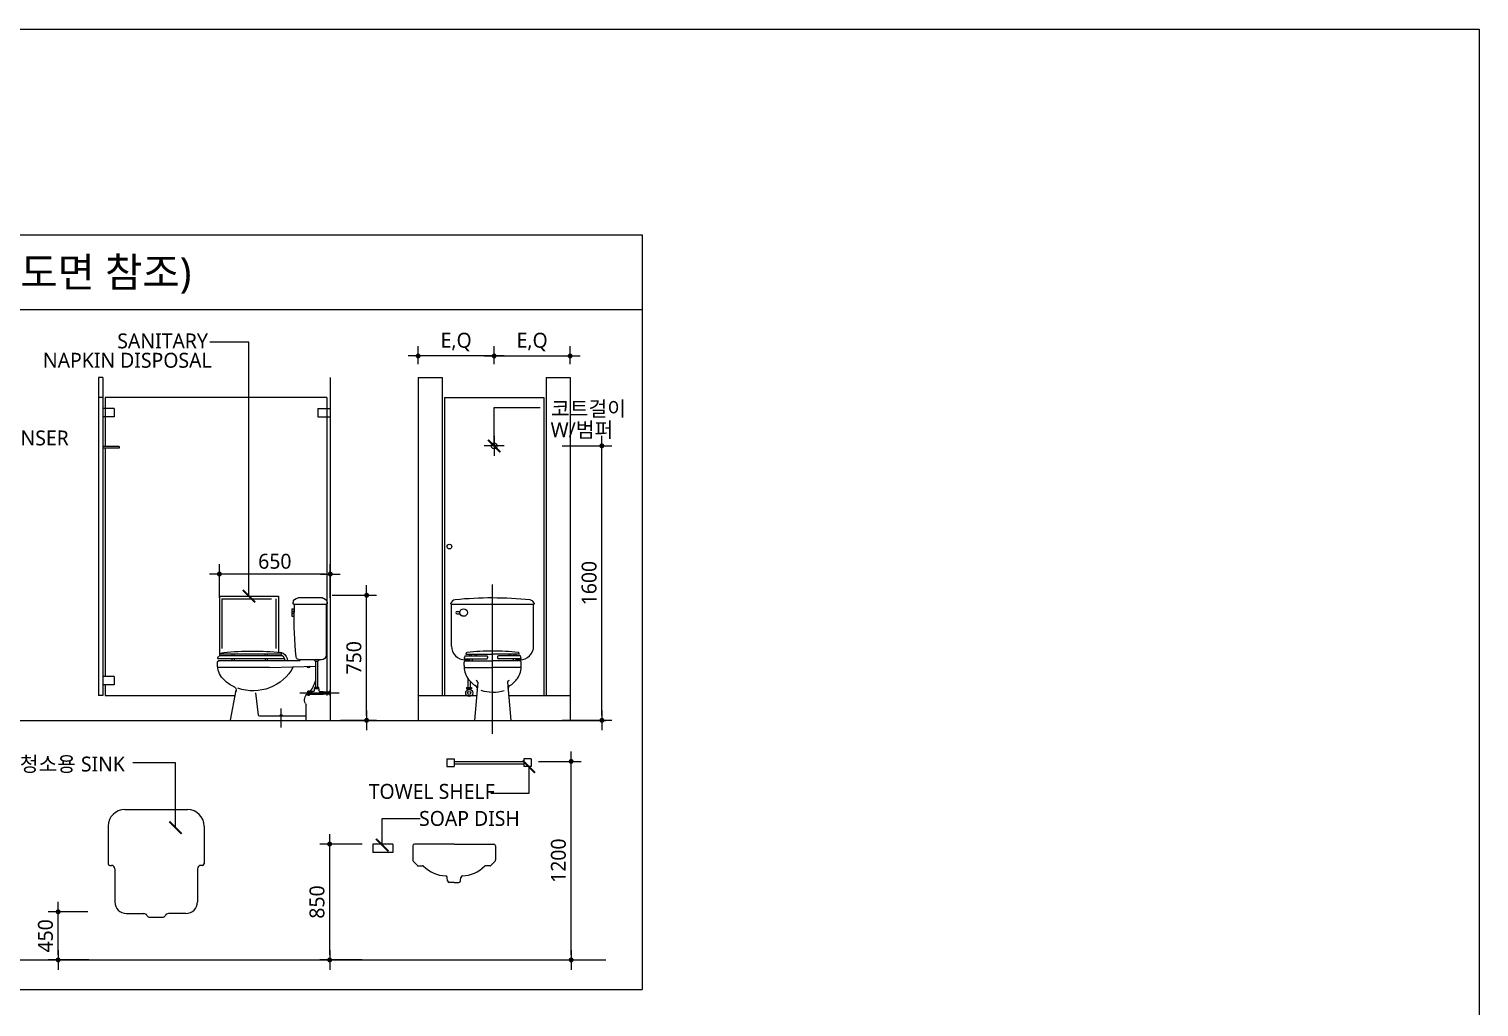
# Model space of a CAD drawing. Header units: millimetres. Extents: x 5 to 8415, y 10 to 5950.
# Drawn here: x 5494 to 8415, y 3980 to 5950 of the extents above; entities that cross this region are included whole.
import ezdxf
from ezdxf.enums import TextEntityAlignment as Align

# ---------------------------------------------------------------- set-up
doc = ezdxf.new("R2010")
doc.units = ezdxf.units.MM
doc.header["$LTSCALE"] = 100
doc.linetypes.add('CEN-AGI', pattern=[32.2, 30, -1, 0.2, -1])
doc.linetypes.add('HIDDEN', pattern=[2, 1, -1])
doc.layers.get('Defpoints').update_dxf_attribs({"color": 137})
for name, color, linetype in [('3TXT', 3, 'Continuous'), ('A-Leader', 6, 'Continuous'), ('CEN', 1, 'CEN-AGI'), ('DIM', 7, 'Continuous'), ('ELE', 7, 'Continuous'), ('F-FUR', 6, 'Continuous'), ('FIN', 5, 'Continuous'), ('SAN', 201, 'Continuous'), ('SYM-LEAD', 6, 'Continuous'), ('TOIL', 4, 'Continuous'), ('TXT', 3, 'Continuous')]:
    doc.layers.add(name, color=color, linetype=linetype)
doc.styles.add('ARIAL', font='malgun.ttf')
doc.styles.add('굴림체(옥산)', font='malgun.ttf')
doc.styles.add('맑은고딕', font='malgun.ttf')
doc.styles.add('스타일1', font='malgun.ttf')
doc.dimstyles.new('CJA-1', dxfattribs={"dimscale": 50, "dimtxt": 3, "dimasz": 1, "dimexe": 2, "dimexo": 3, "dimgap": 1, "dimtad": 1, "dimdec": 0, "dimdsep": 46, "dimlunit": 6, "dimtxsty": '굴림체(옥산)', "dimblk": 'CJDOT', "dimcen": 0.09, "dimclrd": 256, "dimclre": 256, "dimclrt": 3, "dimazin": 2, "dimtfac": 1, "dimtdec": 0, "dimtix": 1, "dimtmove": 2, "dimatfit": 3, "dimldrblk": 'CJDOT', "dimfxl": 1, "dimtolj": 1, "dimtzin": 0, "dimarcsym": 0})
doc.dimstyles.new('DIM-QD 1', dxfattribs={"dimtxt": 3, "dimasz": 1.5, "dimexe": 1, "dimexo": 0, "dimgap": 1, "dimtad": 1, "dimdec": 3, "dimdsep": 46, "dimtxsty": 'ARIAL', "dimblk1": 'ARCHTICK', "dimblk2": 'ARCHTICK', "dimsah": 1, "dimcen": 0, "dimclrd": 256, "dimclre": 256, "dimclrt": 3, "dimazin": 2, "dimtfac": 1, "dimtdec": 3, "dimtix": 1, "dimtmove": 2, "dimatfit": 3, "dimldrblk": 'ARCHTICK', "dimfxl": 1, "dimtolj": 1, "dimtzin": 0, "dimarcsym": 0})

# ---------------------------------------------------------------- blocks, each defined once
blk = doc.blocks.new('CJDOT')
blk.add_line((-2, 0), (2, 0))
at = {"const_width": 0.5}
blk.add_lwpolyline([(-0.25, 0, 1), (0.25, 0, 1)], format="xyb", close=True, dxfattribs=at)
blk = doc.blocks.new('*D40')
at = {"layer": 'Defpoints', "color": 0, "transparency": 16777216}
for p in [(5552.8, 4171.3), (5642.9, 4171.3), (5644.4, 4074.3)]:
    blk.add_point(p, dxfattribs=at)
at = {"layer": 'DIM', "lineweight": -2, "transparency": 16777216}
for p, q in [((5612.9, 4171.3), (5532.8, 4171.3)), ((5552.8, 4084.3), (5552.8, 4161.3)), ((5614.4, 4074.3), (5532.8, 4074.3))]:
    blk.add_line(p, q, dxfattribs=at)
at = {"layer": 'DIM', "lineweight": -2, "transparency": 16777216, "xscale": 10, "yscale": 10, "zscale": 10}
for p, rotation in [((5552.8, 4171.3), 90), ((5552.8, 4074.3), 270)]:
    blk.add_blockref('CJDOT', p, dxfattribs=dict(at, rotation=rotation))
at = {"layer": 'DIM', "color": 3, "transparency": 16777216, "insert": (5527.3, 4122.8), "char_height": 30, "attachment_point": 5, "rotation": 90, "style": '맑은고딕'}
blk.add_mtext('\\A1;450', dxfattribs=at)
blk = doc.blocks.new('LVF5')
at = {"layer": 'SAN'}
for p, q in [((-190, 0), (190, 0)), ((-290, -100), (-290, -327.6)), ((290, -100), (290, -327.6)), ((-280, -337.6), (-270, -337.6)), ((280, -337.6), (270, -337.6)), ((-250, -357.6), (-250, -558.6)), ((250, -357.6), (250, -558.6)), ((-180, -628.6), (-73.9, -628.6)), ((-38.2, -650.5), (38.2, -650.5)), ((180, -628.6), (73.9, -628.6))]:
    blk.add_line(p, q, dxfattribs=at)
for centre, radius, start, end in [((-190, -100), 100, 90, 180), ((190, -100), 100, 360, 90), ((-280, -327.6), 10, 180, 270), ((-270, -357.6), 20, 0, 90), ((270, -357.6), 20, 90, 180), ((280, -327.6), 10, 270, 360), ((-180, -558.6), 70, 180, 270), ((180, -558.6), 70, 270, 0), ((-73.9, -648.6), 20, 26.85485, 90), ((-38.2, -630.5), 20, 206.85485, 270), ((38.2, -630.5), 20, 270, 333.14515), ((73.9, -648.6), 20, 90, 153.14515)]:
    blk.add_arc(centre, radius, start, end, dxfattribs=at)
blk = doc.blocks.new('*D43')
at = {"layer": 'Defpoints', "color": 0, "transparency": 16777216}
for p in [(6075, 4809), (6174.2, 4809), (6091.7, 4557)]:
    blk.add_point(p, dxfattribs=at)
at = {"layer": 'DIM', "lineweight": -2, "transparency": 16777216}
for p, q in [((6105, 4809), (6194.2, 4809)), ((6174.2, 4567), (6174.2, 4799)), ((6121.7, 4557), (6194.2, 4557))]:
    blk.add_line(p, q, dxfattribs=at)
at = {"layer": 'DIM', "lineweight": -2, "transparency": 16777216, "xscale": 10, "yscale": 10, "zscale": 10}
for p, rotation in [((6174.2, 4809), 90), ((6174.2, 4557), 270)]:
    blk.add_blockref('CJDOT', p, dxfattribs=dict(at, rotation=rotation))
at = {"layer": 'DIM', "color": 3, "transparency": 16777216, "insert": (6148.7, 4683), "char_height": 30, "attachment_point": 5, "rotation": 90, "style": '맑은고딕'}
blk.add_mtext('\\A1;750', dxfattribs=at)
blk = doc.blocks.new('*D44')
at = {"layer": 'Defpoints', "color": 0, "transparency": 16777216}
for p in [(6538.4, 5109.9), (6648.1, 5109.9), (6538.4, 4557)]:
    blk.add_point(p, dxfattribs=at)
at = {"layer": 'DIM', "lineweight": -2, "transparency": 16777216}
for p, q in [((6568.4, 5109.9), (6668.1, 5109.9)), ((6648.1, 4567), (6648.1, 5099.9)), ((6568.4, 4557), (6668.1, 4557))]:
    blk.add_line(p, q, dxfattribs=at)
at = {"layer": 'DIM', "lineweight": -2, "transparency": 16777216, "xscale": 10, "yscale": 10, "zscale": 10}
for p, rotation in [((6648.1, 5109.9), 90), ((6648.1, 4557), 270)]:
    blk.add_blockref('CJDOT', p, dxfattribs=dict(at, rotation=rotation))
at = {"layer": 'DIM', "color": 3, "transparency": 16777216, "insert": (6622.5, 4833.4), "char_height": 30, "attachment_point": 5, "rotation": 90, "style": '맑은고딕'}
blk.add_mtext('\\A1;1600', dxfattribs=at)
blk = doc.blocks.new('*D45')
at = {"layer": 'Defpoints', "color": 0, "transparency": 16777216}
for p in [(6584.2, 5290.9), (6431.1, 5244.2), (6584.2, 5244.2)]:
    blk.add_point(p, dxfattribs=at)
at = {"layer": 'DIM', "lineweight": -2, "transparency": 16777216}
for p, q in [((6431.1, 5274.2), (6431.1, 5310.9)), ((6441.1, 5290.9), (6574.2, 5290.9)), ((6584.2, 5274.2), (6584.2, 5310.9))]:
    blk.add_line(p, q, dxfattribs=at)
at = {"layer": 'DIM', "lineweight": -2, "transparency": 16777216, "xscale": 10, "yscale": 10, "zscale": 10, "rotation": 180}
blk.add_blockref('CJDOT', (6431.1, 5290.9), dxfattribs=at)
at = {"layer": 'DIM', "lineweight": -2, "transparency": 16777216, "xscale": 10, "yscale": 10, "zscale": 10}
blk.add_blockref('CJDOT', (6584.2, 5290.9), dxfattribs=at)
at = {"layer": 'DIM', "color": 3, "transparency": 16777216, "insert": (6507.6, 5319), "char_height": 30, "attachment_point": 5, "style": '맑은고딕'}
blk.add_mtext('\\A1;E,Q', dxfattribs=at)
blk = doc.blocks.new('*D46')
at = {"layer": 'Defpoints', "color": 0, "transparency": 16777216}
for p in [(6278, 5290.9), (6278, 5244.2), (6431.1, 5244.2)]:
    blk.add_point(p, dxfattribs=at)
at = {"layer": 'DIM', "lineweight": -2, "transparency": 16777216}
for p, q in [((6278, 5274.2), (6278, 5310.9)), ((6421.1, 5290.9), (6288, 5290.9)), ((6431.1, 5274.2), (6431.1, 5310.9))]:
    blk.add_line(p, q, dxfattribs=at)
at = {"layer": 'DIM', "lineweight": -2, "transparency": 16777216, "xscale": 10, "yscale": 10, "zscale": 10, "rotation": 180}
blk.add_blockref('CJDOT', (6278, 5290.9), dxfattribs=at)
at = {"layer": 'DIM', "lineweight": -2, "transparency": 16777216, "xscale": 10, "yscale": 10, "zscale": 10}
blk.add_blockref('CJDOT', (6431.1, 5290.9), dxfattribs=at)
at = {"layer": 'DIM', "color": 3, "transparency": 16777216, "insert": (6354.5, 5319), "char_height": 30, "attachment_point": 5, "style": '맑은고딕'}
blk.add_mtext('\\A1;E,Q', dxfattribs=at)
blk = doc.blocks.new('*D47')
at = {"layer": 'Defpoints', "color": 0, "transparency": 16777216}
for p in [(5877.6, 4851.7), (5877.6, 4773.6), (6101, 4773.6)]:
    blk.add_point(p, dxfattribs=at)
at = {"layer": 'DIM', "lineweight": -2, "transparency": 16777216}
for p, q in [((5877.6, 4803.6), (5877.6, 4871.7)), ((6091, 4851.7), (5887.6, 4851.7)), ((6101, 4803.6), (6101, 4871.7))]:
    blk.add_line(p, q, dxfattribs=at)
at = {"layer": 'DIM', "lineweight": -2, "transparency": 16777216, "xscale": 10, "yscale": 10, "zscale": 10, "rotation": 180}
blk.add_blockref('CJDOT', (5877.6, 4851.7), dxfattribs=at)
at = {"layer": 'DIM', "lineweight": -2, "transparency": 16777216, "xscale": 10, "yscale": 10, "zscale": 10}
blk.add_blockref('CJDOT', (6101, 4851.7), dxfattribs=at)
at = {"layer": 'DIM', "color": 3, "transparency": 16777216, "insert": (5989.3, 4877.2), "char_height": 30, "attachment_point": 5, "style": '맑은고딕'}
blk.add_mtext('\\A1;650', dxfattribs=at)
blk = doc.blocks.new('*D48')
at = {"layer": 'Defpoints', "color": 0, "transparency": 16777216}
for p in [(6490.5, 4474.3), (6586.2, 4474.3), (6490.5, 4074.3)]:
    blk.add_point(p, dxfattribs=at)
at = {"layer": 'DIM', "lineweight": -2, "transparency": 16777216}
for p, q in [((6520.5, 4474.3), (6606.2, 4474.3)), ((6586.2, 4084.3), (6586.2, 4464.3)), ((6520.5, 4074.3), (6606.2, 4074.3))]:
    blk.add_line(p, q, dxfattribs=at)
at = {"layer": 'DIM', "lineweight": -2, "transparency": 16777216, "xscale": 10, "yscale": 10, "zscale": 10}
for p, rotation in [((6586.2, 4474.3), 90), ((6586.2, 4074.3), 270)]:
    blk.add_blockref('CJDOT', p, dxfattribs=dict(at, rotation=rotation))
at = {"layer": 'DIM', "color": 3, "transparency": 16777216, "insert": (6560.6, 4274.3), "char_height": 30, "attachment_point": 5, "rotation": 90, "style": '맑은고딕'}
blk.add_mtext('\\A1;1200', dxfattribs=at)
blk = doc.blocks.new('*D54')
at = {"layer": 'Defpoints', "color": 0, "transparency": 16777216}
for p in [(6099.8, 4307.7), (6195.5, 4307.7), (6195.5, 4074.3)]:
    blk.add_point(p, dxfattribs=at)
at = {"layer": 'DIM', "lineweight": -2, "transparency": 16777216}
for p, q in [((6165.5, 4307.7), (6079.8, 4307.7)), ((6099.8, 4084.3), (6099.8, 4297.7)), ((6165.5, 4074.3), (6079.8, 4074.3))]:
    blk.add_line(p, q, dxfattribs=at)
at = {"layer": 'DIM', "lineweight": -2, "transparency": 16777216, "xscale": 10, "yscale": 10, "zscale": 10}
for p, rotation in [((6099.8, 4307.7), 90), ((6099.8, 4074.3), 270)]:
    blk.add_blockref('CJDOT', p, dxfattribs=dict(at, rotation=rotation))
at = {"layer": 'DIM', "color": 3, "transparency": 16777216, "insert": (6074.3, 4191), "char_height": 30, "attachment_point": 5, "rotation": 90, "style": '맑은고딕'}
blk.add_mtext('\\A1;850', dxfattribs=at)
blk = doc.blocks.new('_ArchTick')
at = {"color": 0, "linetype": 'ByBlock', "const_width": 0.15}
blk.add_lwpolyline([(-0.5, -0.5), (0.5, 0.5)], dxfattribs=at)
blk = doc.blocks.new('toil1')
at = {"layer": 'CEN'}
for p, q in [((189.9, -13.1), (-56.1, -13.1)), ((305, -228.3), (305, -109.3))]:
    blk.add_line(p, q, dxfattribs=at)
at = {"layer": 'F-FUR'}
for p, q in [((20, 546.9), (20, 539.9)), ((50, 576.9), (200, 576.9)), ((230, 539.9), (230, 546.9)), ((23, 536.9), (227, 536.9)), ((25, 536.9), (25, 222.9)), ((239.3, 462.9), (224.6, 462.9)), ((225, 536.9), (225, 487.4)), ((239.3, 509.9), (225, 509.9)), ((239.3, 492.1), (225, 492.1)), ((239.3, 480.6), (225, 480.6)), ((239.3, 509.9), (239.3, 462.9)), ((55, 192.9), (187.9, 192.9)), ((71.9, 190.1), (71.9, 192.9)), ((93.2, 185.1), (76.9, 185.1)), ((78.4, 185.1), (78.4, 20.7)), ((91.6, 185.1), (91.6, 20.7)), ((98.2, 192.9), (98.2, 190.1)), ((190, 186.9), (190, 187.9)), ((190, 186.9), (692, 186.9)), ((284.4, 199.7), (697.1, 199.7)), ((296, 217.3), (689.2, 217.3)), ((304.3, 227.5), (679.4, 227.5)), ((391.5, 227.5), (391.5, 217.3)), ((391.5, 199.7), (391.5, 186.9)), ((405.2, 199.7), (405.2, 186.9)), ((405.9, 227.5), (405.9, 217.3)), ((597.1, 227.5), (597.1, 217.3)), ((597.8, 199.7), (597.8, 186.9)), ((611.5, 227.5), (611.5, 217.3)), ((611.5, 199.7), (611.5, 186.9)), ((680.7, 230.7), (678.6, 233.4)), ((678.6, 227.5), (679.1, 227.5)), ((378, 144.9), (91.6, 153.3)), ((378, 144.9), (699.2, 144.9)), ((700, 152.9), (700, 178.9)), ((0, 0), (2.1, 0)), ((71.3, 20.7), (98.6, 20.7)), ((71.3, 11.6), (71.3, 20.7)), ((71.3, 11.6), (99.1, 11.6)), ((71.3, 11.6), (71.3, 1.4)), ((80.7, 11.6), (80.7, 20.7)), ((89.7, 20.7), (89.7, 11.6)), ((98.6, 20.7), (98.6, 11.6)), ((99.1, 11.6), (99.1, 1.4)), ((135.3, 0.2), (131.9, 0.2)), ((131.9, 0.2), (131.9, -28)), ((620, -183.1), (583.5, 3.7)), ((2.1, -26.3), (0, -26.3)), ((7.1, -5), (7.1, -21.3)), ((44.3, -7.1), (7.1, -7.1)), ((44.3, -18.9), (7.1, -18.9)), ((44.3, -3.6), (44.3, -22.4)), ((66.3, -3.6), (44.3, -3.6)), ((54.9, -9), (44.3, -9)), ((44.3, -17.1), (54.9, -17.1)), ((44.3, -22.4), (126, -22.4)), ((54.9, -3.6), (54.9, -22.4)), ((104.1, -3.6), (126, -3.6)), ((115.5, -3.6), (115.5, -22.4)), ((115.5, -9.4), (126, -9.4)), ((115.5, -17.1), (126, -17.1)), ((126, -3.6), (126, -22.4)), ((126, -7.1), (131.9, -7.1)), ((126, -18.9), (131.9, -18.9)), ((140.2, -3.7), (131.9, -3.7)), ((140.3, -9.5), (131.9, -9.5)), ((131.9, -17.3), (140.3, -17.3)), ((131.9, -22.5), (140.3, -22.5)), ((131.9, -28), (135.3, -28)), ((140.3, -23), (140.3, -4.8)), ((150, -183.1), (150, -86.7)), ((445.8, -151), (461.4, -11.4)), ((150, -158.1), (437.8, -158.1))]:
    blk.add_line(p, q, dxfattribs=at)
for centre, radius, start, end in [((50, 546.9), 30, 90, 180), ((200, 546.9), 30, 0, 90), ((23, 539.9), 3, 180, 270), ((-3126.6, 496.5), 3351.6, 355.11536, 0.15554), ((227, 539.9), 3, 270, 0), ((55, 222.9), 30, 180, 270), ((76.9, 190.1), 5, 180, 270), ((93.2, 190.1), 5, 270, 0), ((185, 187.9), 5, 0, 90), ((189, 217.4), 24.6, 267.35282, 345.20547), ((337.8, 177.1), 73.8, 128.28352, 172.38993), ((337.8, 177.1), 58, 128.28352, 170.29946), ((296.4, 228.3), 7.94, 313.90533, 122.66171), ((275.8, 288.5), 58.6, 294.66396, 301.40333), ((484, -1599.5), 1846.5, 84.47837, 95.52163), ((658.5, 197.3), 41.3, 60.88446, 85.60219), ((679.2, 229.5), 2, 268.79732, 39.23668), ((669, 193.3), 31.4, 16.68511, 49.85055), ((692, 178.9), 8, 0, 90), ((697.1, 201.7), 2, 270, 16.68511), ((135, 152), 9.38, 178.31897, 358.31897), ((478.8, 282.9), 282.7, 208.21738, 289.52213), ((575.3, 161.5), 125, 311.51092, 356.04668), ((2.1, -5), 5, 0, 90), ((66.3, 1.4), 5, 270, 0), ((245.6, 99.3), 156.9, 191.03279, 222.67885), ((104.1, 1.4), 5, 180, 270), ((135.3, -4.8), 5, 0, 90), ((606, 4.5), 22.5, 108.68054, 200), ((529.6, 186.6), 175, 292.26153, 317.28875), ((2.1, -21.3), 5, 270, 0), ((135.3, -23), 5, 270, 0), ((113.9, -54.6), 46, 328.75325, 54.99508), ((162, -86.7), 12, 136.85825, 180), ((305, -158.1), 9.58, 359.99985, 180), ((437.8, -150.1), 8, 270, 353.63284)]:
    blk.add_arc(centre, radius, start, end, dxfattribs=at)
for p in [(20, 546.9), (20, 546.9), (50, 576.9), (230, 546.9), (692, 186.9), (7.1, -13.1)]:
    blk.add_point(p, dxfattribs=at)
blk = doc.blocks.new('toi2')
at = {"layer": 'CEN'}
blk.add_line((112.5, -84.7), (112.5, 842.9), dxfattribs=at)
at = {"layer": 'F-FUR'}
for p, q in [((-142.5, 461), (-142.5, 720)), ((366.4, 720), (-141.7, 720)), ((-108.6, 676.5), (-89.9, 676.5)), ((-108.6, 662.5), (-89.9, 662.5)), ((367.5, 461), (367.5, 720)), ((-65, 341), (-65, 362)), ((-62.9, 382.9), (76.3, 382.9)), ((-60.2, 400.5), (76.3, 400.5)), ((-31.2, 376), (-57.5, 376)), ((-57, 370), (112.5, 370)), ((-51.6, 410.6), (112.5, 410.6)), ((-31.2, 410.6), (-31.2, 400.5)), ((-31.2, 382.9), (-31.2, 370)), ((-20.3, 410.6), (-20.3, 400.5)), ((-14.8, 382.9), (-14.8, 370)), ((1.1, 410.6), (1.1, 400.5)), ((12, 410.6), (12, 400.5)), ((81.3, 395.5), (81.3, 387.9)), ((276.6, 410.6), (112.5, 410.6)), ((282, 370), (112.5, 370)), ((143.7, 395.5), (143.7, 387.9)), ((285.2, 400.5), (148.7, 400.5)), ((287.9, 382.9), (148.7, 382.9)), ((212.3, 410.6), (212.3, 400.5)), ((223.2, 410.6), (223.2, 400.5)), ((239.8, 382.9), (239.8, 370)), ((245.3, 410.6), (245.3, 400.5)), ((256.2, 410.6), (256.2, 400.5)), ((256.2, 382.9), (256.2, 370)), ((282.5, 376), (256.2, 376)), ((290, 341), (290, 362)), ((-64.8, 328), (112.5, 328)), ((289.8, 328), (112.5, 328)), ((-49.2, 204.9), (-18.7, 204.9)), ((-49.2, 204.9), (-49.2, 195.5)), ((-49.2, 195.5), (-18.7, 195.5)), ((-40.5, 258.9), (-40.5, 204.9)), ((-40.5, 195.5), (-40.5, 190.7)), ((-39.2, 195.5), (-39.2, 204.9)), ((-28.3, 195.5), (-28.3, 204.9)), ((-27.1, 242.2), (-27.1, 204.9)), ((-27.1, 195.5), (-27.1, 191.3)), ((-18.7, 204.9), (-18.7, 195.5)), ((20.6, 236.2), (0, 0)), ((204.4, 236.2), (225, 0))]:
    blk.add_line(p, q, dxfattribs=at)
for centre, radius in [((-67.5, 669.5), 23.5), ((-32.8, 170), 22), ((-32.8, 170), 9.76)]:
    blk.add_circle(centre, radius, dxfattribs=at)
for centre, radius, start, end in [((-141.7, 725), 5, 165.35989, 270), ((-117.5, 718.7), 30, 95.75883, 165.35989), ((107.6, -1513.7), 2273.7, 83.99151, 95.75883), ((342.5, 717.7), 30, 17.02776, 83.99151), ((366.4, 725), 5, 270, 17.02776), ((-108.6, 669.5), 7, 90, 270), ((-57.5, 461), 85, 180, 270), ((282.5, 461), 85, 270, 0), ((-57, 362), 8, 90, 180), ((18.9, 367.6), 85.7, 157.43975, 168.06306), ((-62.9, 384.9), 2, 168.06306, 270), ((-51.6, 412.6), 2, 147.41725, 270), ((18.9, 367.6), 85.7, 143.20685, 147.41725), ((-44.9, 415.3), 6, 96.88505, 143.20685), ((105.3, -828.8), 1259.1, 89.67396, 96.88505), ((76.3, 395.5), 5, 0, 90), ((76.3, 387.9), 5, 270, 0), ((119.7, -828.8), 1259.1, 83.11495, 90.32604), ((148.7, 395.5), 5, 90, 180), ((148.7, 387.9), 5, 180, 270), ((269.9, 415.3), 6, 36.79315, 83.11495), ((206.1, 367.6), 85.7, 32.58275, 36.79315), ((276.6, 412.6), 2, 270, 32.58275), ((282, 362), 8, 0, 90), ((206.1, 367.6), 85.7, 11.93694, 22.56025), ((287.9, 384.9), 2, 270, 11.93694), ((70.9, 336.8), 136, 178.25848, 214.01639), ((154.1, 336.8), 136, 325.98361, 1.74152), ((83.5, 345), 151, 213.90882, 240.30698), ((-2.3, 197.1), 20, 341, 63.08032), ((9.5, 236.4), 11.1, 359.14468, 87.32124), ((115.2, 420.3), 245.2, 252.09824, 286.61083), ((215.5, 236.4), 11.1, 92.67876, 180.85532), ((227.3, 197.1), 20, 116.91968, 199), ((141.5, 345), 151, 299.69302, 326.09118)]:
    blk.add_arc(centre, radius, start, end, dxfattribs=at)
for p in [(-146.7, 725), (371.4, 725)]:
    blk.add_point(p, dxfattribs=at)

msp = doc.modelspace()

# ---------------------------------------------------------------- linework, layer by layer
msp.add_lwpolyline([(8414.9677, 9.5719), (4.9677, 9.5719), (4.9677, 5949.5719), (8414.9677, 5949.5719)], close=True)
at = {"layer": 'A-Leader', "ltscale": 0.2}
for p, q in [((6431.073, 5109.9111), (6431.073, 5183.3801)), ((6205.5226, 4306.8612), (6205.5226, 4341.5475))]:
    msp.add_line(p, q, dxfattribs=at)
at = {"layer": 'ELE'}
for p, q in [((3882.661, 5534.6483), (6729.2573, 5534.6483)), ((6729.2573, 5534.6483), (6729.2573, 4015.0733)), ((3882.661, 5384.6483), (6729.2573, 5384.6483)), ((3952.5299, 4556.9726), (6656.1749, 4556.9726)), ((3952.5299, 4074.3213), (6656.1749, 4074.3213)), ((3882.661, 4015.0733), (6729.2573, 4015.0733))]:
    msp.add_line(p, q, dxfattribs=at)
at = {"layer": 'SAN'}
for p, q in [((5675.9524, 5108.6392), (5642.6191, 5108.6392)), ((5675.9524, 5105.3059), (5642.6191, 5105.3059)), ((5877.6191, 4806.9726), (5996.6191, 4806.9726)), ((5877.6191, 4806.9726), (5877.6191, 4686.8485)), ((5996.6191, 4806.9726), (5996.6191, 4694.1829)), ((6335.7292, 4479.5591), (6350.7292, 4479.5591)), ((6335.7292, 4479.5591), (6335.7292, 4464.0835)), ((6350.7292, 4479.5591), (6350.7292, 4464.0835)), ((6350.7292, 4474.3213), (6490.7292, 4474.3213)), ((6350.7292, 4469.3213), (6490.7292, 4469.3213)), ((6505.7292, 4479.5591), (6490.7292, 4479.5591)), ((6490.7292, 4479.5591), (6490.7292, 4464.0835)), ((6505.7292, 4479.5591), (6505.7292, 4464.0835)), ((6335.7292, 4464.0835), (6350.7292, 4464.0835)), ((6505.7292, 4464.0835), (6490.7292, 4464.0835)), ((6226.8614, 4307.6546), (6186.8614, 4307.6546)), ((6186.8614, 4307.6546), (6186.8614, 4290.988)), ((6226.8614, 4307.6546), (6226.8614, 4290.988)), ((6226.8614, 4290.988), (6186.8614, 4290.988))]:
    msp.add_line(p, q, dxfattribs=at)
at = {"layer": 'SAN', "linetype": 'HIDDEN'}
for p, q in [((5882.6191, 4801.9726), (5882.6191, 4693.3471)), ((5882.6191, 4801.9726), (5991.6191, 4801.9726)), ((5991.6191, 4801.9726), (5991.6191, 4694.6029))]:
    msp.add_line(p, q, dxfattribs=at)
at = {"layer": 'SAN', "linetype": 'Continuous'}
for p, q in [((6267.0625, 4304.3213), (6267.0625, 4275.794)), ((6350.3958, 4307.6546), (6270.3958, 4307.6546)), ((6350.3958, 4307.6546), (6430.3958, 4307.6546)), ((6433.7292, 4304.3213), (6433.7292, 4275.794)), ((6267.9343, 4273.5464), (6275.8235, 4264.9062)), ((6432.8574, 4273.5464), (6424.9681, 4264.9062)), ((6278.3468, 4263.8211), (6286.5459, 4263.973)), ((6337.2142, 4233.7073), (6336.6684, 4240.532)), ((6363.5775, 4233.7073), (6364.1232, 4240.532)), ((6422.4448, 4263.8211), (6414.2457, 4263.973)), ((6350.3958, 4230.6397), (6340.5369, 4230.6397)), ((6350.3958, 4230.6397), (6360.2548, 4230.6397))]:
    msp.add_line(p, q, dxfattribs=at)
for centre, radius, start, end in [((6270.3958, 4304.3213), 3.3333, 90, 180), ((6430.3958, 4304.3213), 3.3333, 0, 90), ((6270.3958, 4275.794), 3.3333, 180, 222.3989717), ((6278.2851, 4267.1539), 3.3333, 222.3989717, 271.0613403), ((6422.5066, 4267.1539), 3.3333, 268.9386597, 317.6010283), ((6430.3958, 4275.794), 3.3333, 317.6010283, 0), ((6286.6077, 4260.6402), 3.3333, 45.7855499, 91.0613403), ((6336.9912, 4312.4246), 68.917, 225.7855499, 267.1078395), ((6333.3457, 4240.2662), 3.3333, 4.5720816, 87.1078395), ((6367.446, 4240.2662), 3.3333, 92.8921605, 175.4279184), ((6363.8005, 4312.4246), 68.917, 272.8921605, 314.2144501), ((6414.184, 4260.6402), 3.3333, 88.9386597, 134.2144501), ((6340.5369, 4233.973), 3.3333, 184.5720816, 270), ((6360.2548, 4233.973), 3.3333, 270, 355.4279184)]:
    msp.add_arc(centre, radius, start, end, dxfattribs=at)
at = {"layer": 'TOIL'}
for p, q in [((5634.2858, 5247.7504), (5634.2858, 4606.9726)), ((5642.6191, 5247.553), (5634.2858, 5247.553)), ((5642.6191, 5247.7504), (5642.6191, 4606.9726)), ((6100.9524, 5247.553), (6100.9524, 4556.9726)), ((6277.9765, 5247.553), (6326.073, 5247.553)), ((6277.9765, 5247.553), (6277.9765, 4556.9726)), ((6326.073, 5247.553), (6326.073, 4606.9726)), ((6536.073, 5247.553), (6536.073, 4606.9726)), ((6536.073, 5247.553), (6584.1695, 5247.553)), ((6584.1695, 5247.553), (6584.1695, 4556.9726)), ((5642.6191, 5206.9726), (5634.2858, 5206.9726)), ((5647.6191, 5206.9726), (5647.6191, 5185.3059)), ((5647.6191, 5206.9726), (5647.6191, 5108.6392)), ((6094.2858, 5206.9726), (5647.6191, 5206.9726)), ((6094.2858, 5206.9726), (6094.2858, 5185.3059)), ((6094.2858, 5206.9726), (6094.2858, 4606.9726)), ((6331.073, 5206.9726), (6331.073, 4606.9726)), ((6331.073, 5206.9726), (6531.073, 5206.9726)), ((6531.073, 5206.9726), (6531.073, 4606.9726)), ((5665.9524, 5185.3059), (5642.6191, 5185.3059)), ((5665.9524, 5185.3059), (5665.9524, 5168.6392)), ((6075.9524, 5185.3059), (6100.9524, 5185.3059)), ((6075.9524, 5185.3059), (6075.9524, 5168.6392)), ((5665.9524, 5168.6392), (5642.6191, 5168.6392)), ((6075.9524, 5168.6392), (6100.9524, 5168.6392)), ((5647.6191, 5105.3059), (5647.6191, 4645.3059)), ((5675.9524, 5108.6392), (5675.9524, 5105.3059)), ((5665.9524, 4645.3059), (5642.6191, 4645.3059)), ((5665.9524, 4645.3059), (5665.9524, 4628.6392)), ((5665.9524, 4628.6392), (5642.6191, 4628.6392)), ((5647.6191, 4628.6392), (5647.6191, 4606.9726)), ((5642.6191, 4606.9726), (5634.2858, 4606.9726)), ((5647.6191, 4606.9726), (5909.6246, 4606.9726)), ((6277.9765, 4606.9726), (6395.8601, 4606.9726)), ((6460.093, 4606.9726), (6584.1695, 4606.9726))]:
    msp.add_line(p, q, dxfattribs=at)
at = {"layer": 'TOIL', "linetype": 'HIDDEN'}
for p, q in [((6431.073, 5129.9111), (6431.073, 5089.9111)), ((6451.073, 5109.9111), (6411.073, 5109.9111))]:
    msp.add_line(p, q, dxfattribs=at)
at = {"layer": 'TOIL'}
for centre, radius in [((6431.073, 5109.9111), 6.0319), ((6341.073, 4906.9726), 4.7105)]:
    msp.add_circle(centre, radius, dxfattribs=at)

# ---------------------------------------------------------------- block references
at = {"layer": 'FIN', "xscale": 0.3333333333284827, "yscale": 0.3333333333284827, "zscale": 0.3333333333284827}
msp.add_blockref('LVF5', (5750.2132, 4377.3213), dxfattribs=at)
at = {"layer": 'TOIL', "yscale": 0.3243243243241523}
for name, p, xscale, zscale in [('toi2', (6391.49, 4556.9726), 0.3243243243241523, 0.3243243243241523), ('toil1', (6100.9524, 4616.372), -0.3243243243250618, 0.3243243243243268)]:
    msp.add_blockref(name, p, dxfattribs=dict(at, xscale=xscale, zscale=zscale))

# ---------------------------------------------------------------- texts
at = {"layer": '3TXT', "color": 3, "style": '스타일1'}
msp.add_text('위생기구 및 ACCESORIES 고정 위치도(기계도면 참조)', height=60, dxfattribs=at).set_placement((4010.4929, 5459.6483), align=Align.MIDDLE_LEFT)
for s, p in [('SANITARY', (5763.1823, 5321.2831)), ('TISSUE DISPENSER', (5402.0852, 5125.8135))]:
    msp.add_text(s, height=30, dxfattribs=at).set_placement(p, align=Align.MIDDLE_CENTER)
msp.add_text('NAPKIN DISPOSAL', height=30, dxfattribs=at).set_placement((5692.1024, 5267.2831), align=Align.CENTER)
at = {"layer": 'TXT', "style": '스타일1'}
for s, p in [('코트걸이', (6621.1621, 5184.7449)), ('W/범퍼', (6607.8585, 5142.1958)), ('청소용 SINK', (5581.4066, 4468.9229)), ('TOWEL SHELF', (6305.2731, 4413.8363)), ('SOAP DISH', (6381.2655, 4359.3535))]:
    msp.add_text(s, height=30, dxfattribs=at).set_placement(p, align=Align.MIDDLE_CENTER)

# ---------------------------------------------------------------- dimensions: what is measured, and where the dimension line sits
at = {"layer": 'DIM'}
for base, p1, p2, text, picture, middle in [((6277.9765, 5290.9404), (6431.073, 5244.2196), (6277.9765, 5244.2196), 'E,Q', '*D46', (6354.5248, 5318.9567)), ((6584.1695, 5290.9404), (6431.073, 5244.2196), (6584.1695, 5244.2196), 'E,Q', '*D45', (6507.6213, 5318.9567)), ((5877.6191, 4851.6837), (6100.9524, 4773.6392), (5877.6191, 4773.6392), '650', '*D47', (5989.2858, 4877.183))]:
    dim = msp.add_linear_dim(base=base, p1=p1, p2=p2, text=text, dimstyle='CJA-1', override={"dimscale": 10, "dimtxsty": '맑은고딕'}, dxfattribs=at)
    dim.commit()
    dim.dimension.update_dxf_attribs({"geometry": picture, "text_midpoint": middle})
for base, p1, p2, angle, text, picture, middle in [((6648.0731, 5109.9111), (6538.3905, 4556.9726), (6538.3905, 5109.9111), 90, '1600', '*D44', (6622.4923, 4833.4418)), ((6174.1746, 4808.9726), (6091.7057, 4556.9726), (6075.039, 4808.9726), 90, '750', '*D43', (6148.6753, 4682.9726)), ((6586.2013, 4474.3213), (6490.5187, 4074.3213), (6490.5187, 4474.3213), 90, '1200', '*D48', (6560.6205, 4274.3213)), ((6099.811, 4307.6546), (6195.4936, 4074.3213), (6195.4936, 4307.6546), 270, '850', '*D54', (6074.3117, 4190.988)), ((5552.7969, 4171.32), (5644.4429, 4074.3213), (5642.8873, 4171.32), 270, '450', '*D40', (5527.2976, 4122.8206))]:
    dim = msp.add_linear_dim(base=base, p1=p1, p2=p2, angle=angle, text=text, dimstyle='CJA-1', override={"dimscale": 10, "dimtxsty": '맑은고딕'}, dxfattribs=at)
    dim.commit()
    dim.dimension.update_dxf_attribs({"geometry": picture, "text_midpoint": middle})

# ---------------------------------------------------------------- leaders
at = {"layer": 'SYM-LEAD', "color": 6}
for points in [[(5937.1108, 4806.9726), (5937.1108, 5318.9525), (5858.3685, 5318.9525)], [(6431.073, 5109.5425), (6431.073, 5187.3256), (6523.5891, 5187.3256)], [(5789.0864, 4340.6132), (5789.0864, 4471.6118), (5703.0173, 4471.6118)], [(6500.8435, 4463.6264), (6500.8435, 4409.9009), (6424.4443, 4409.9009)], [(6205.6034, 4305.7032), (6205.6034, 4359.4288), (6282.0027, 4359.4288)]]:
    msp.add_leader(points, dimstyle='DIM-QD 1', override={"dimscale": 10, "dimasz": 2.5, "dimtad": 0, "dimclrd": 6}, dxfattribs=at)

doc.saveas('drawing.dxf')
